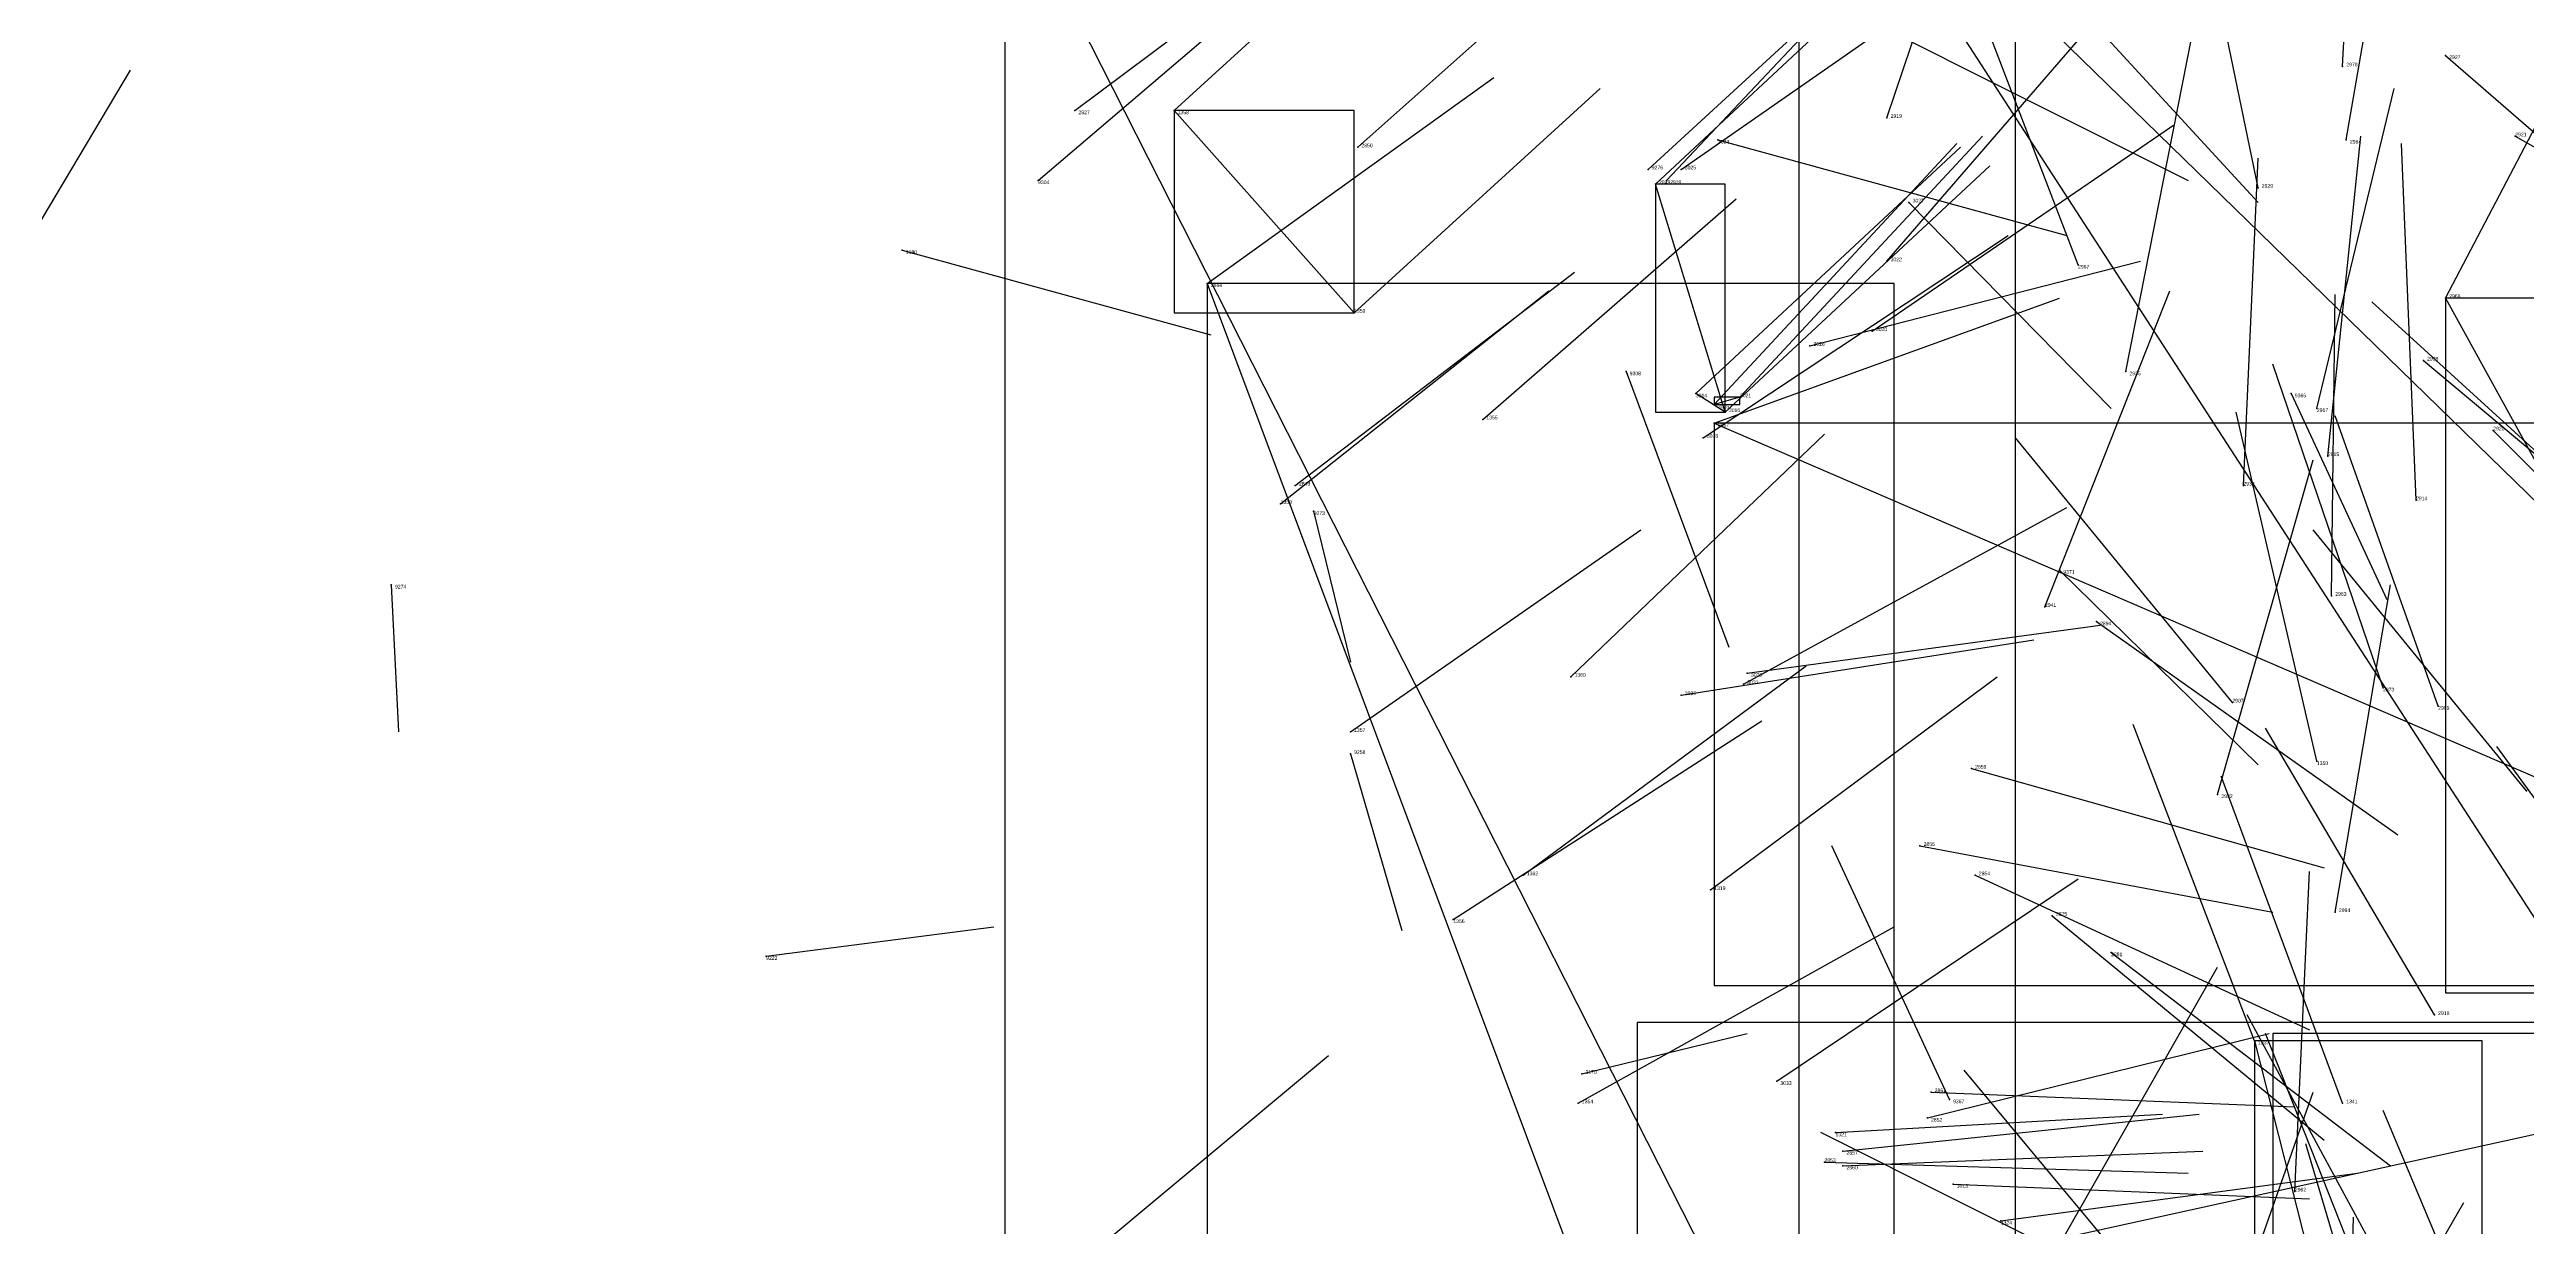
# Model space of a CAD drawing. Extents: x 59.1 to 70.8, y 600.3 to 605.1.
# Drawn here: x 67.465 to 68.139, y 602.336 to 602.657 of the extents above; entities that cross this region are included whole.
import ezdxf

# ---------------------------------------------------------------- set-up
doc = ezdxf.new("R2010")
doc.units = 0
for name, color, linetype in [('Clients', 3, 'CONTINUOUS'), ('Facilities', 3, 'CONTINUOUS'), ('Facilities_lines', 3, 'CONTINUOUS'), ('Min_max_boxes', 1, 'CONTINUOUS'), ('Normals', 1, 'CONTINUOUS'), ('Source_points', 5, 'CONTINUOUS'), ('Text', 3, 'CONTINUOUS')]:
    doc.layers.add(name, color=color, linetype=linetype)

msp = doc.modelspace()

# ---------------------------------------------------------------- linework, layer by layer
at = {"layer": 'Clients', "color": 5}
for p in [(67.771, 602.64, 447.911), (67.902, 602.62, 448.937), (67.913, 602.563, 448.807), (67.918, 602.56, 448.881)]:
    msp.add_point(p, dxfattribs=at)
at = {"layer": 'Facilities', "color": 3}
for p in [(68.117, 602.655, 449.19), (68.089, 602.652, 448.541), (67.744, 602.64, 448.048), (67.965, 602.638, 449.201), (67.821, 602.63, 448.726), (67.919, 602.632, 448.808), (68.09, 602.632, 448.486), (68.136, 602.633, 449.125), (67.734, 602.621, 461.201), (67.9, 602.624, 460.59), (67.905, 602.621, 448.999), (67.909, 602.624, 448.875), (67.971, 602.615, 448.584), (68.066, 602.619, 449.192), (67.697, 602.602, 461.789), (67.78, 602.593, 448.053), (67.965, 602.599, 448.903), (68.017, 602.598, 448.497), (68.117, 602.589, 448.406), (67.82, 602.585, 447.916), (67.961, 602.58, 448.762), (67.944, 602.576, 448.618), (67.894, 602.569, 459.717), (68.03, 602.569, 449.072), (68.111, 602.572, 449.066), (67.925, 602.562, 448.874), (68.075, 602.563, 460.386), (67.855, 602.556, 447.935), (67.918, 602.555, 448.688), (67.921, 602.558, 448.811), (68.082, 602.559, 448.341), (68.13, 602.553, 449.003), (67.915, 602.551, 448.75), (68.085, 602.546, 448.292), (67.8, 602.533, 447.968), (67.804, 602.538, 448.029), (68.062, 602.538, 449.009), (68.109, 602.534, 448.218), (67.809, 602.531, 460.357), (68.012, 602.515, 460.556), (67.558, 602.511, 460.322), (68.086, 602.508, 448.948), (68.008, 602.505, 448.899), (68.022, 602.501, 448.288), (67.879, 602.486, 447.914), (67.927, 602.487, 448.568), (67.909, 602.481, 448.55), (67.926, 602.484, 448.631), (68.059, 602.479, 448.143), (68.1, 602.483, 448.146), (68.115, 602.478, 448.885), (67.819, 602.471, 447.97), (67.819, 602.465, 460.37), (67.988, 602.461, 448.308), (68.082, 602.463, 447.992), (68.055, 602.454, 448.836), (68.139, 602.455, 448.82), (67.974, 602.44, 448.252), (67.866, 602.432, 447.961), (67.989, 602.432, 448.179), (67.917, 602.428, 447.854), (67.847, 602.42, 447.906), (68.01, 602.421, 448.105), (68.087, 602.422, 448.771), (68.026, 602.411, 448.116), (67.66, 602.41, 458.477), (68.114, 602.394, 448.711), (68.065, 602.387, 447.883), (67.882, 602.378, 458.32), (67.935, 602.376, 448.49), (67.977, 602.373, 448.194), (67.982, 602.371, 460.368), (67.881, 602.37, 447.902), (67.976, 602.366, 448.033), (68.089, 602.37, 447.81), (67.951, 602.362, 447.814), (67.953, 602.357, 448.317), (67.948, 602.354, 448.179), (67.953, 602.353, 448.261), (67.983, 602.348, 448.044), (68.076, 602.346, 448.62), (67.996, 602.338, 447.968)]:
    msp.add_point(p, dxfattribs=at)
at = {"layer": 'Facilities_lines', "color": 3}
for p, q in [((67.941, 602.729, 448.883), (68.251, 602.251, 448.219)), ((67.941, 602.729, 448.883), (68.213, 602.464, 448.643)), ((68, 602.162, 447.953), (67.725, 602.704, 448.103)), ((67.82, 602.585, 447.916), (67.771, 602.64, 447.911)), ((67.921, 602.558, 448.811), (67.902, 602.62, 448.937)), ((67.78, 602.593, 448.053), (67.967, 602.094, 447.843)), ((68.117, 602.589, 448.406), (68.221, 602.4, 447.855)), ((67.921, 602.558, 448.811), (67.913, 602.563, 448.807)), ((67.925, 602.562, 448.874), (67.918, 602.56, 448.881)), ((67.918, 602.555, 448.688), (68.273, 602.402, 448.09)), ((67.897, 602.308, 447.84), (68.28, 602.392, 448.029)), ((68.065, 602.387, 447.883), (68.127, 602.143, 447.143))]:
    msp.add_line(p, q, dxfattribs=at)
at = {"layer": 'Min_max_boxes', "color": 1}
for p, q in [((67.941, 602.729, 448.219), (67.941, 602.251, 448.219)), ((67.941, 602.729, 448.883), (67.941, 602.251, 448.883)), ((67.725, 602.704, 447.953), (67.725, 602.162, 447.953)), ((67.725, 602.704, 448.103), (67.725, 602.162, 448.103)), ((68, 602.162, 447.953), (68, 602.704, 447.953)), ((68, 602.162, 448.103), (68, 602.704, 448.103)), ((67.82, 602.64, 447.911), (67.771, 602.64, 447.911)), ((67.771, 602.64, 447.911), (67.771, 602.585, 447.911)), ((67.82, 602.64, 447.916), (67.771, 602.64, 447.916)), ((67.771, 602.64, 447.916), (67.771, 602.585, 447.916)), ((67.771, 602.64, 447.911), (67.771, 602.64, 447.916)), ((67.82, 602.585, 447.911), (67.82, 602.64, 447.911)), ((67.82, 602.585, 447.916), (67.82, 602.64, 447.916)), ((67.82, 602.64, 447.911), (67.82, 602.64, 447.916)), ((67.921, 602.62, 448.807), (67.902, 602.62, 448.807)), ((67.902, 602.62, 448.807), (67.902, 602.558, 448.807)), ((67.921, 602.62, 448.937), (67.902, 602.62, 448.937)), ((67.902, 602.62, 448.937), (67.902, 602.558, 448.937)), ((67.902, 602.62, 448.807), (67.902, 602.62, 448.937)), ((67.921, 602.558, 448.807), (67.921, 602.62, 448.807)), ((67.921, 602.558, 448.937), (67.921, 602.62, 448.937)), ((67.921, 602.62, 448.807), (67.921, 602.62, 448.937)), ((67.967, 602.593, 447.843), (67.78, 602.593, 447.843)), ((67.78, 602.593, 447.843), (67.78, 602.094, 447.843)), ((67.967, 602.593, 448.053), (67.78, 602.593, 448.053)), ((67.78, 602.593, 448.053), (67.78, 602.094, 448.053)), ((67.78, 602.593, 447.843), (67.78, 602.593, 448.053)), ((67.967, 602.094, 447.843), (67.967, 602.593, 447.843)), ((67.967, 602.094, 448.053), (67.967, 602.593, 448.053)), ((67.967, 602.593, 447.843), (67.967, 602.593, 448.053)), ((68.221, 602.589, 447.855), (68.117, 602.589, 447.855)), ((68.117, 602.589, 447.855), (68.117, 602.4, 447.855)), ((68.221, 602.589, 448.406), (68.117, 602.589, 448.406)), ((68.117, 602.589, 448.406), (68.117, 602.4, 448.406)), ((68.117, 602.589, 447.855), (68.117, 602.589, 448.406)), ((67.771, 602.585, 447.911), (67.82, 602.585, 447.911)), ((67.771, 602.585, 447.916), (67.82, 602.585, 447.916)), ((67.771, 602.585, 447.911), (67.771, 602.585, 447.916)), ((67.82, 602.585, 447.911), (67.82, 602.585, 447.916)), ((67.925, 602.562, 448.874), (67.918, 602.562, 448.874)), ((67.918, 602.562, 448.874), (67.918, 602.56, 448.874)), ((67.925, 602.562, 448.881), (67.918, 602.562, 448.881)), ((67.918, 602.562, 448.881), (67.918, 602.56, 448.881)), ((67.918, 602.562, 448.874), (67.918, 602.562, 448.881)), ((67.918, 602.56, 448.874), (67.925, 602.56, 448.874)), ((67.918, 602.56, 448.881), (67.925, 602.56, 448.881)), ((67.918, 602.56, 448.874), (67.918, 602.56, 448.881)), ((67.925, 602.56, 448.874), (67.925, 602.562, 448.874)), ((67.925, 602.56, 448.881), (67.925, 602.562, 448.881)), ((67.925, 602.562, 448.874), (67.925, 602.562, 448.881)), ((67.925, 602.56, 448.874), (67.925, 602.56, 448.881)), ((67.902, 602.558, 448.807), (67.921, 602.558, 448.807)), ((67.902, 602.558, 448.937), (67.921, 602.558, 448.937)), ((67.902, 602.558, 448.807), (67.902, 602.558, 448.937)), ((68.273, 602.555, 448.09), (67.918, 602.555, 448.09)), ((67.918, 602.555, 448.09), (67.918, 602.402, 448.09)), ((68.273, 602.555, 448.688), (67.918, 602.555, 448.688)), ((67.918, 602.555, 448.688), (67.918, 602.402, 448.688)), ((67.918, 602.555, 448.09), (67.918, 602.555, 448.688)), ((67.921, 602.558, 448.807), (67.921, 602.558, 448.937)), ((67.918, 602.402, 448.09), (68.273, 602.402, 448.09)), ((67.918, 602.402, 448.688), (68.273, 602.402, 448.688)), ((67.918, 602.402, 448.09), (67.918, 602.402, 448.688)), ((68.117, 602.4, 447.855), (68.221, 602.4, 447.855)), ((68.117, 602.4, 448.406), (68.221, 602.4, 448.406)), ((68.117, 602.4, 447.855), (68.117, 602.4, 448.406)), ((68.294, 602.392, 447.84), (67.897, 602.392, 447.84)), ((67.897, 602.392, 447.84), (67.897, 602.291, 447.84)), ((68.294, 602.392, 448.029), (67.897, 602.392, 448.029)), ((67.897, 602.392, 448.029), (67.897, 602.291, 448.029)), ((67.897, 602.392, 447.84), (67.897, 602.392, 448.029)), ((68.127, 602.387, 447.143), (68.065, 602.387, 447.143)), ((68.065, 602.387, 447.143), (68.065, 602.143, 447.143)), ((68.127, 602.387, 447.883), (68.065, 602.387, 447.883)), ((68.065, 602.387, 447.883), (68.065, 602.143, 447.883)), ((68.065, 602.387, 447.143), (68.065, 602.387, 447.883)), ((68.333, 602.389, 446.737), (68.07, 602.389, 446.737)), ((68.07, 602.389, 446.737), (68.07, 601.837, 446.737)), ((68.333, 602.389, 448.207), (68.07, 602.389, 448.207)), ((68.07, 602.389, 448.207), (68.07, 601.837, 448.207)), ((68.07, 602.389, 446.737), (68.07, 602.389, 448.207)), ((68.127, 602.143, 447.143), (68.127, 602.387, 447.143)), ((68.127, 602.143, 447.883), (68.127, 602.387, 447.883)), ((68.127, 602.387, 447.143), (68.127, 602.387, 447.883))]:
    msp.add_line(p, q, dxfattribs=at)
at = {"layer": 'Normals', "color": 1}
for p, q in [((68.089, 602.652, 448.541), (68.094, 602.748, 448.515)), ((67.965, 602.638, 449.201), (67.995, 602.727, 449.167)), ((68.09, 602.632, 448.486), (68.106, 602.725, 448.453)), ((67.771, 602.64, 447.911), (67.838, 602.701, 447.869)), ((68.066, 602.619, 449.192), (68.048, 602.706, 449.146)), ((67.744, 602.64, 448.048), (67.819, 602.696, 448.013)), ((67.821, 602.63, 448.726), (67.895, 602.696, 448.713)), ((67.9, 602.624, 460.59), (67.973, 602.691, 460.606)), ((67.905, 602.621, 448.999), (67.972, 602.692, 448.978)), ((67.734, 602.621, 461.201), (67.808, 602.684, 461.225)), ((67.902, 602.62, 448.937), (67.974, 602.687, 448.922)), ((67.909, 602.624, 448.875), (67.991, 602.681, 448.863)), ((68.017, 602.598, 448.497), (67.984, 602.684, 448.457)), ((68.008, 602.678, 460.663), (68.066, 602.615, 460.716)), ((67.965, 602.599, 448.903), (68.029, 602.673, 448.883)), ((68.117, 602.589, 448.406), (68.16, 602.671, 448.369)), ((67.959, 602.665, 448.735), (68.047, 602.621, 448.752)), ((68.03, 602.569, 449.072), (68.048, 602.66, 449.035)), ((68.117, 602.655, 449.19), (68.186, 602.595, 449.231)), ((67.437, 602.567, 448.75), (67.487, 602.651, 448.729)), ((67.78, 602.593, 448.053), (67.858, 602.649, 448.026)), ((67.82, 602.585, 447.916), (67.887, 602.646, 447.873)), ((68.082, 602.559, 448.341), (68.103, 602.646, 448.297)), ((67.961, 602.58, 448.762), (68.043, 602.636, 448.749)), ((67.913, 602.563, 448.807), (67.985, 602.63, 448.79)), ((67.918, 602.56, 448.881), (67.984, 602.631, 448.858)), ((67.919, 602.632, 448.808), (68.014, 602.606, 448.825)), ((67.925, 602.562, 448.874), (67.991, 602.633, 448.851)), ((68.062, 602.538, 449.009), (68.066, 602.627, 448.963)), ((68.085, 602.546, 448.292), (68.094, 602.633, 448.244)), ((68.109, 602.534, 448.218), (68.105, 602.631, 448.195)), ((68.136, 602.633, 449.125), (68.217, 602.587, 449.161)), ((67.921, 602.558, 448.811), (67.993, 602.625, 448.794)), ((67.855, 602.556, 447.935), (67.924, 602.616, 447.895)), ((67.971, 602.615, 448.584), (68.026, 602.559, 448.647)), ((67.697, 602.602, 461.789), (67.781, 602.579, 461.739)), ((67.915, 602.551, 448.75), (67.998, 602.606, 448.744)), ((67.804, 602.538, 448.029), (67.88, 602.596, 447.999)), ((67.944, 602.576, 448.618), (68.034, 602.599, 448.656)), ((67.8, 602.533, 447.968), (67.873, 602.591, 447.932)), ((67.918, 602.555, 448.688), (68.012, 602.589, 448.692)), ((68.008, 602.505, 448.899), (68.042, 602.591, 448.861)), ((68.086, 602.508, 448.948), (68.087, 602.59, 448.89)), ((68.166, 602.525, 460.66), (68.097, 602.588, 460.625)), ((67.894, 602.569, 459.717), (67.922, 602.494, 459.657)), ((68.1, 602.483, 448.146), (68.07, 602.571, 448.109)), ((68.111, 602.572, 449.066), (68.178, 602.516, 449.116)), ((68.075, 602.563, 460.386), (68.101, 602.507, 460.465)), ((68.082, 602.463, 447.992), (68.06, 602.558, 447.97)), ((68.115, 602.478, 448.885), (68.087, 602.557, 448.831)), ((68.13, 602.553, 449.003), (68.194, 602.489, 449.046)), ((67.879, 602.486, 447.914), (67.948, 602.552, 447.885)), ((68.059, 602.479, 448.143), (68, 602.551, 448.107)), ((68.055, 602.454, 448.836), (68.081, 602.545, 448.804)), ((67.809, 602.531, 460.357), (67.819, 602.49, 460.448)), ((67.819, 602.471, 447.97), (67.898, 602.526, 447.944)), ((67.926, 602.484, 448.631), (68.014, 602.532, 448.637)), ((68.139, 602.455, 448.82), (68.081, 602.526, 448.78)), ((68.012, 602.515, 460.556), (68.066, 602.462, 460.621)), ((67.558, 602.511, 460.322), (67.56, 602.471, 460.414)), ((68.087, 602.422, 448.771), (68.102, 602.511, 448.727)), ((67.927, 602.487, 448.568), (68.023, 602.5, 448.594)), ((68.022, 602.501, 448.288), (68.104, 602.443, 448.289)), ((67.909, 602.481, 448.55), (68.005, 602.496, 448.572)), ((67.866, 602.432, 447.961), (67.943, 602.489, 447.933)), ((67.917, 602.428, 447.854), (67.995, 602.486, 447.83)), ((67.847, 602.42, 447.906), (67.931, 602.474, 447.895)), ((68.065, 602.387, 447.883), (68.032, 602.473, 447.845)), ((68.114, 602.394, 448.711), (68.068, 602.472, 448.669)), ((67.819, 602.465, 460.37), (67.833, 602.417, 460.457)), ((68.19, 602.386, 460.309), (68.131, 602.467, 460.303)), ((67.988, 602.461, 448.308), (68.084, 602.434, 448.316)), ((68.089, 602.37, 447.81), (68.056, 602.459, 447.778)), ((67.982, 602.371, 460.368), (67.95, 602.44, 460.304)), ((67.974, 602.44, 448.252), (68.07, 602.422, 448.231)), ((67.989, 602.432, 448.179), (68.08, 602.39, 448.181)), ((68.076, 602.346, 448.62), (68.08, 602.433, 448.571)), ((67.935, 602.376, 448.49), (68.017, 602.431, 448.475)), ((67.66, 602.41, 458.477), (67.722, 602.418, 458.555)), ((67.881, 602.37, 447.902), (67.967, 602.418, 447.884)), ((68.01, 602.421, 448.105), (68.084, 602.36, 448.131)), ((68.026, 602.411, 448.116), (68.102, 602.353, 448.146)), ((68.01, 602.328, 448.515), (68.055, 602.407, 448.473)), ((68.107, 602.313, 448.559), (68.063, 602.394, 448.519)), ((67.882, 602.378, 458.32), (67.927, 602.389, 458.409)), ((67.976, 602.366, 448.033), (68.069, 602.389, 448.005)), ((68.102, 602.303, 447.675), (68.068, 602.389, 447.636)), ((67.741, 602.323, 461.197), (67.813, 602.383, 461.231)), ((68.041, 602.313, 447.745), (67.986, 602.379, 447.693)), ((67.977, 602.373, 448.194), (68.076, 602.369, 448.178)), ((68.05, 602.285, 448.455), (68.081, 602.373, 448.419)), ((67.951, 602.362, 447.814), (68.04, 602.367, 447.86)), ((67.953, 602.357, 448.317), (68.05, 602.367, 448.294)), ((68.135, 602.285, 448.495), (68.1, 602.368, 448.452)), ((68.025, 602.323, 447.82), (67.947, 602.362, 447.77)), ((67.953, 602.353, 448.261), (68.051, 602.357, 448.244)), ((68.105, 602.271, 447.525), (68.079, 602.359, 447.486)), ((67.948, 602.354, 448.179), (68.047, 602.351, 448.166)), ((67.996, 602.338, 447.968), (68.093, 602.351, 447.95)), ((67.983, 602.348, 448.044), (68.08, 602.344, 448.022)), ((68.074, 602.26, 448.316), (68.122, 602.343, 448.288)), ((68.089, 602.244, 448.392), (68.092, 602.339, 448.361))]:
    msp.add_line(p, q, dxfattribs=at)
at = {"layer": 'Source_points', "color": 5}
for p in [(68.117, 602.655, 449.19), (68.089, 602.652, 448.541), (67.744, 602.64, 448.048), (67.771, 602.64, 447.911), (67.965, 602.638, 449.201), (67.821, 602.63, 448.726), (67.919, 602.632, 448.808), (68.09, 602.632, 448.486), (68.136, 602.633, 449.125), (67.734, 602.621, 461.201), (67.9, 602.624, 460.59), (67.902, 602.62, 448.937), (67.905, 602.621, 448.999), (67.909, 602.624, 448.875), (67.971, 602.615, 448.584), (68.066, 602.619, 449.192), (67.697, 602.602, 461.789), (67.78, 602.593, 448.053), (67.965, 602.599, 448.903), (68.017, 602.598, 448.497), (68.117, 602.589, 448.406), (67.82, 602.585, 447.916), (67.961, 602.58, 448.762), (67.944, 602.576, 448.618), (67.894, 602.569, 459.717), (68.03, 602.569, 449.072), (68.111, 602.572, 449.066), (67.913, 602.563, 448.807), (67.918, 602.56, 448.881), (67.925, 602.562, 448.874), (68.075, 602.563, 460.386), (67.855, 602.556, 447.935), (67.918, 602.555, 448.688), (67.921, 602.558, 448.811), (68.082, 602.559, 448.341), (68.13, 602.553, 449.003), (67.915, 602.551, 448.75), (68.085, 602.546, 448.292), (67.8, 602.533, 447.968), (67.804, 602.538, 448.029), (68.062, 602.538, 449.009), (68.109, 602.534, 448.218), (67.809, 602.531, 460.357), (68.012, 602.515, 460.556), (67.558, 602.511, 460.322), (68.086, 602.508, 448.948), (68.008, 602.505, 448.899), (68.022, 602.501, 448.288), (67.879, 602.486, 447.914), (67.927, 602.487, 448.568), (67.909, 602.481, 448.55), (67.926, 602.484, 448.631), (68.059, 602.479, 448.143), (68.1, 602.483, 448.146), (68.115, 602.478, 448.885), (67.819, 602.471, 447.97), (67.819, 602.465, 460.37), (67.988, 602.461, 448.308), (68.082, 602.463, 447.992), (68.055, 602.454, 448.836), (68.139, 602.455, 448.82), (67.974, 602.44, 448.252), (67.866, 602.432, 447.961), (67.989, 602.432, 448.179), (67.917, 602.428, 447.854), (67.847, 602.42, 447.906), (68.01, 602.421, 448.105), (68.087, 602.422, 448.771), (68.026, 602.411, 448.116), (67.66, 602.41, 458.477), (68.114, 602.394, 448.711), (68.065, 602.387, 447.883), (67.882, 602.378, 458.32), (67.935, 602.376, 448.49), (67.977, 602.373, 448.194), (67.982, 602.371, 460.368), (67.881, 602.37, 447.902), (67.976, 602.366, 448.033), (68.089, 602.37, 447.81), (67.951, 602.362, 447.814), (67.953, 602.357, 448.317), (67.948, 602.354, 448.179), (67.953, 602.353, 448.261), (67.983, 602.348, 448.044), (68.076, 602.346, 448.62), (67.996, 602.338, 447.968)]:
    msp.add_point(p, dxfattribs=at)

# ---------------------------------------------------------------- texts
at = {"layer": 'Text', "color": 3}
for s, p in [('2927', (68.118, 602.654, 449.19)), ('2978', (68.09, 602.652, 448.541)), ('2827', (67.745, 602.639, 448.048)), ('1358', (67.772, 602.639, 447.911)), ('2919', (67.966, 602.638, 449.201)), ('2921', (68.136, 602.633, 449.125)), ('2850', (67.822, 602.63, 448.726)), ('3024', (67.919, 602.631, 448.808)), ('2984', (68.091, 602.631, 448.486)), ('9304', (67.734, 602.62, 461.201)), ('9276', (67.901, 602.624, 460.59)), ('2849', (67.903, 602.62, 448.937)), ('2839', (67.906, 602.62, 448.999)), ('3025', (67.91, 602.624, 448.875)), ('2929', (68.067, 602.619, 449.192)), ('3027', (67.972, 602.615, 448.584)), ('9180', (67.698, 602.601, 461.789)), ('3022', (67.966, 602.599, 448.903)), ('2844', (67.781, 602.592, 448.053)), ('2967', (68.017, 602.597, 448.497)), ('2968', (68.118, 602.589, 448.406)), ('1359', (67.82, 602.585, 447.916)), ('3020', (67.962, 602.58, 448.762)), ('3028', (67.945, 602.576, 448.618)), ('2938', (68.112, 602.572, 449.066)), ('9308', (67.895, 602.568, 459.717)), ('2935', (68.031, 602.568, 449.072)), ('3014', (67.913, 602.562, 448.807)), ('3015', (67.919, 602.559, 448.881)), ('3021', (67.925, 602.562, 448.874)), ('9366', (68.076, 602.562, 460.386)), ('1355', (67.856, 602.556, 447.935)), ('3017', (67.919, 602.554, 448.688)), ('3016', (67.922, 602.558, 448.811)), ('2917', (68.082, 602.558, 448.341)), ('2920', (68.13, 602.553, 449.003)), ('3018', (67.916, 602.551, 448.75)), ('2915', (68.085, 602.546, 448.292)), ('2843', (67.805, 602.538, 448.029)), ('2932', (68.062, 602.538, 449.009)), ('1353', (67.8, 602.533, 447.968)), ('2914', (68.109, 602.534, 448.218)), ('9273', (67.809, 602.53, 460.357)), ('9371', (68.013, 602.514, 460.556)), ('9274', (67.559, 602.51, 460.322)), ('2941', (68.008, 602.505, 448.899)), ('2963', (68.087, 602.508, 448.948)), ('2894', (68.023, 602.5, 448.288)), ('1360', (67.88, 602.486, 447.914)), ('3031', (67.927, 602.484, 448.631)), ('3029', (67.928, 602.486, 448.568)), ('3032', (67.91, 602.481, 448.55)), ('2907', (68.059, 602.479, 448.143)), ('2873', (68.1, 602.482, 448.146)), ('1357', (67.82, 602.471, 447.97)), ('2989', (68.115, 602.477, 448.885)), ('9258', (67.82, 602.465, 460.37)), ('2859', (67.989, 602.461, 448.308)), ('1350', (68.082, 602.462, 447.992)), ('2992', (68.056, 602.453, 448.836)), ('2855', (67.975, 602.44, 448.252)), ('1362', (67.867, 602.432, 447.961)), ('2854', (67.99, 602.432, 448.179)), ('1319', (67.918, 602.428, 447.854)), ('1356', (67.847, 602.419, 447.906)), ('2875', (68.011, 602.421, 448.105)), ('2994', (68.088, 602.422, 448.771)), ('2881', (68.026, 602.41, 448.116)), ('9222', (67.66, 602.409, 458.477)), ('2918', (68.115, 602.394, 448.711)), ('1337', (68.066, 602.386, 447.883)), ('3170', (67.883, 602.378, 458.32)), ('1354', (67.882, 602.37, 447.902)), ('3033', (67.936, 602.375, 448.49)), ('2861', (67.978, 602.373, 448.194)), ('9367', (67.983, 602.37, 460.368)), ('1341', (68.09, 602.37, 447.81)), ('2852', (67.977, 602.365, 448.033)), ('1321', (67.951, 602.361, 447.814)), ('2857', (67.954, 602.356, 448.317)), ('2853', (67.948, 602.354, 448.179)), ('2860', (67.954, 602.352, 448.261)), ('3013', (67.984, 602.347, 448.044)), ('2962', (68.076, 602.346, 448.62)), ('1324', (67.996, 602.337, 447.968))]:
    msp.add_text(s, height=0.001, dxfattribs=at).set_placement(p)

doc.saveas('drawing.dxf')
